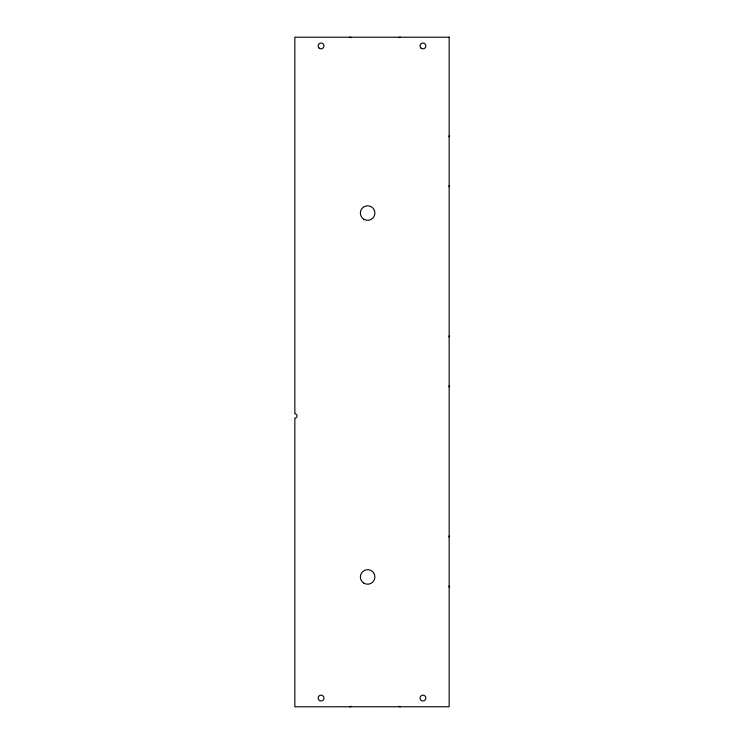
<?xml version="1.0" encoding="UTF-8"?>
<svg xmlns="http://www.w3.org/2000/svg" width="744" height="744" viewBox="0 0 744 744"><rect width="100%" height="100%" fill="white"/><g stroke="black" fill="none" stroke-linecap="round" stroke-linejoin="round"><path stroke-width="1.12" d="M449.023 185.758A3.636 3.636 0 0 1 449.153 186.698M449.153 335.897A3.636 3.636 0 0 1 449.023 336.846M449.023 385.904A3.636 3.636 0 0 1 449.153 386.852M449.153 536.052A3.636 3.636 0 0 1 449.023 536.991M449.023 586.058A3.636 3.636 0 0 1 449.153 586.997M400.384 706.754A3.636 3.636 0 0 1 398.57 706.261M351.261 706.261A3.636 3.636 0 0 1 349.438 706.754M349.438 37.2A3.636 3.636 0 0 1 351.261 37.684M398.57 37.684A3.636 3.636 0 0 1 400.384 37.2M449.153 135.789A3.636 3.636 0 0 1 449.023 136.738M449.153 37.2L294.847 37.2L294.847 413.776A2.186 2.186 0 0 1 297.033 415.961A2.186 2.186 0 0 1 294.847 418.147L294.847 706.8L449.153 706.754L449.153 37.2M363.993 219.35A7.282 7.282 0 0 0 374.911 213.044A7.282 7.282 0 0 0 363.993 206.739A7.282 7.282 0 0 0 363.993 219.35M363.993 583.259A7.282 7.282 0 0 0 374.911 576.953A7.282 7.282 0 0 0 363.993 570.657A7.282 7.282 0 0 0 363.993 583.259M421.495 700.588A2.911 2.911 0 0 0 425.856 698.067A2.911 2.911 0 0 0 421.495 695.547A2.911 2.911 0 0 0 421.495 700.588M318.99 47.988A2.911 2.911 0 0 0 323.863 46.686A2.911 2.911 0 0 0 320.301 43.124A2.911 2.911 0 0 0 318.99 47.988M319.594 700.588A2.911 2.911 0 0 0 323.966 698.067A2.911 2.911 0 0 0 319.594 695.547A2.911 2.911 0 0 0 319.594 700.588M420.89 47.988A2.911 2.911 0 0 0 425.763 46.686A2.911 2.911 0 0 0 422.192 43.124A2.911 2.911 0 0 0 420.89 47.988"/></g></svg>
